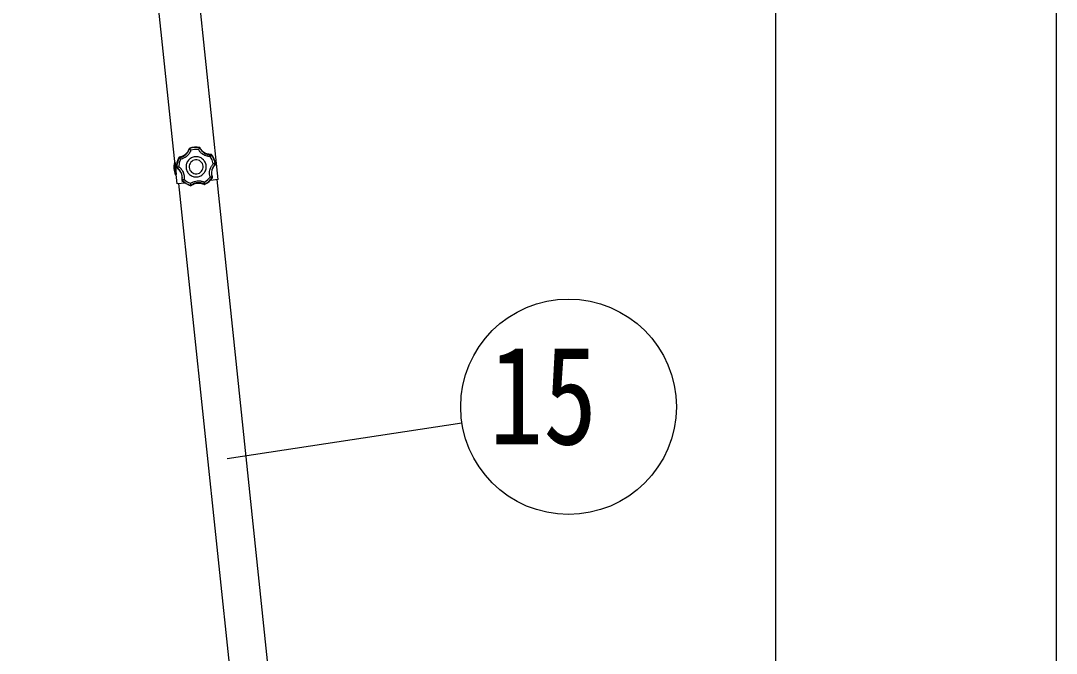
# Model space of a CAD drawing. Units: millimetres, scale not verified. Extents: x -16820 to 16820, y -11880 to 11880.
# Drawn here: x -11812 to -10705, y -5929 to -5253 of the extents above; entities that cross this region are included whole.
import ezdxf
from ezdxf.enums import TextEntityAlignment as Align

# ---------------------------------------------------------------- set-up
doc = ezdxf.new("R2010")
doc.units = ezdxf.units.MM
doc.header["$LTSCALE"] = 60
for name, color, linetype in [('0-4_YKK_13', 4, 'Continuous'), ('0-5_YKK_A1', 4, 'Continuous'), ('0-6_YKK_D', 6, 'Continuous')]:
    doc.layers.add(name, color=color, linetype=linetype)
doc.styles.add('ＭＳ ゴシック', font='')
doc.styles.get('ＭＳ ゴシック').set_extended_font_data('MS Gothic')

msp = doc.modelspace()

# ---------------------------------------------------------------- linework, layer by layer
at = {"layer": '0-4_YKK_13'}
for p, q in [((-11620.73, -5388.9), (-11620.55, -5388.56)), ((-11620.19, -5388.83), (-11620.55, -5388.56)), ((-11620.19, -5388.83), (-11620.55, -5388.56)), ((-11642.43, -5398.99), (-11642.8, -5399.25)), ((-11642.43, -5398.99), (-11642.8, -5399.25)), ((-11642.53, -5399.52), (-11642.8, -5399.25)), ((-11642.16, -5399.26), (-11642.53, -5399.52)), ((-11642.16, -5399.26), (-11642.53, -5399.52)), ((-11642.43, -5398.99), (-11642.16, -5399.26)), ((-11631.62, -5389.52), (-11631.93, -5389.86)), ((-11631.62, -5389.52), (-11631.93, -5389.86)), ((-11631.69, -5390.17), (-11631.93, -5389.86)), ((-11631.38, -5389.83), (-11631.69, -5390.17)), ((-11631.38, -5389.83), (-11631.69, -5390.17)), ((-11631.62, -5389.52), (-11631.38, -5389.83)), ((-11620.37, -5389.18), (-11620.73, -5388.9)), ((-11620.37, -5389.18), (-11620.73, -5388.9)), ((-11620.19, -5388.83), (-11620.37, -5389.18)), ((-11608.49, -5396.32), (-11608.27, -5396)), ((-11608.07, -5396.51), (-11608.49, -5396.32)), ((-11608.07, -5396.51), (-11608.49, -5396.32)), ((-11607.85, -5396.19), (-11608.27, -5396)), ((-11607.85, -5396.19), (-11608.27, -5396)), ((-11607.85, -5396.19), (-11608.07, -5396.51)), ((-11647.62, -5404.73), (-11646.9, -5404.67)), ((-11647.62, -5404.73), (-11647.05, -5411.2)), ((-11646.9, -5404.67), (-11645.77, -5417.62)), ((-11645.3, -5410.07), (-11644.94, -5409.94)), ((-11645.3, -5410.07), (-11645.08, -5410.47)), ((-11645.3, -5410.07), (-11645.08, -5410.47)), ((-11644.71, -5410.34), (-11645.08, -5410.47)), ((-11644.94, -5409.94), (-11644.71, -5410.34)), ((-11644.94, -5409.94), (-11644.71, -5410.34)), ((-11604.04, -5406.78), (-11603.89, -5406.35)), ((-11604.04, -5406.78), (-11603.89, -5406.35)), ((-11603.66, -5406.85), (-11604.04, -5406.78)), ((-11603.89, -5406.35), (-11603.51, -5406.41)), ((-11603.66, -5406.85), (-11603.51, -5406.41)), ((-11603.66, -5406.85), (-11603.51, -5406.42)), ((-11646.48, -5417.68), (-11647.05, -5411.2)), ((-11646.48, -5417.68), (-11645.77, -5417.62)), ((-11607.22, -5420.75), (-11607.16, -5420.29)), ((-11607.21, -5420.75), (-11607.16, -5420.29)), ((-11606.84, -5420.85), (-11607.21, -5420.75)), ((-11607.16, -5420.29), (-11606.79, -5420.4)), ((-11606.84, -5420.85), (-11606.79, -5420.4)), ((-11606.84, -5420.85), (-11606.79, -5420.4)), ((-11639.64, -5423.27), (-11639.3, -5423.1)), ((-11639.64, -5423.27), (-11639.51, -5423.71)), ((-11639.64, -5423.27), (-11639.51, -5423.71)), ((-11639.17, -5423.54), (-11639.51, -5423.71)), ((-11639.3, -5423.1), (-11639.16, -5423.54)), ((-11639.3, -5423.1), (-11639.17, -5423.54)), ((-11630, -5429.05), (-11629.55, -5428.96)), ((-11630, -5429.05), (-11629.55, -5428.96)), ((-11629.99, -5429.43), (-11630, -5429.05)), ((-11629.99, -5429.43), (-11629.54, -5429.34)), ((-11629.99, -5429.44), (-11629.54, -5429.34)), ((-11629.55, -5428.96), (-11629.54, -5429.34)), ((-11615.74, -5427.75), (-11615.28, -5427.76)), ((-11615.68, -5428.13), (-11615.74, -5427.75)), ((-11615.74, -5427.75), (-11615.28, -5427.76)), ((-11615.68, -5428.13), (-11615.23, -5428.14)), ((-11615.68, -5428.13), (-11615.23, -5428.14)), ((-11615.28, -5427.76), (-11615.23, -5428.14))]:
    msp.add_line(p, q, dxfattribs=at)
for points in [[(-11620.55, -5388.55), (-11623.35, -5388.24), (-11626.15, -5388.29), (-11628.92, -5388.72), (-11631.62, -5389.52)], [(-11620.55, -5388.56), (-11623.35, -5388.24), (-11626.15, -5388.29), (-11628.92, -5388.72), (-11631.62, -5389.52)], [(-11620.73, -5388.9), (-11623.42, -5388.6), (-11626.12, -5388.66), (-11628.78, -5389.07), (-11631.38, -5389.83)], [(-11642.81, -5399.24), (-11643.97, -5401.81), (-11644.78, -5404.49), (-11645.23, -5407.26), (-11645.31, -5410.07)], [(-11642.8, -5399.25), (-11643.97, -5401.81), (-11644.78, -5404.49), (-11645.23, -5407.26), (-11645.3, -5410.07)], [(-11642.53, -5399.52), (-11643.65, -5401.99), (-11644.42, -5404.57), (-11644.86, -5407.23), (-11644.94, -5409.94)], [(-11642.53, -5399.52), (-11642.52, -5399.53), (-11642.51, -5399.55), (-11642.48, -5399.58), (-11642.45, -5399.62), (-11642.42, -5399.66), (-11642.37, -5399.71), (-11642.32, -5399.77), (-11642.27, -5399.83), (-11642.21, -5399.9), (-11642.14, -5399.98), (-11642.06, -5400.07), (-11641.9, -5400.25), (-11641.73, -5400.44), (-11641.59, -5400.6), (-11641.49, -5400.7), (-11641.4, -5400.8), (-11641.3, -5400.91), (-11641.2, -5401.02), (-11641.1, -5401.12), (-11642.47, -5405.02), (-11642.95, -5409.13)], [(-11631.93, -5389.86), (-11632.12, -5390.51), (-11632.35, -5391.14), (-11632.58, -5391.68), (-11632.72, -5391.98), (-11632.87, -5392.28), (-11633.03, -5392.58), (-11633.19, -5392.87), (-11633.37, -5393.16), (-11633.98, -5394.06), (-11634.83, -5395.08), (-11635.79, -5396.01), (-11636.85, -5396.84), (-11637.98, -5397.54), (-11638.95, -5398.02), (-11639.26, -5398.15), (-11639.58, -5398.27), (-11639.89, -5398.39), (-11640.21, -5398.5), (-11640.53, -5398.59), (-11641.1, -5398.74), (-11641.76, -5398.88), (-11642.43, -5398.99)], [(-11642.16, -5399.26), (-11641.5, -5399.16), (-11640.85, -5399.02), (-11640.28, -5398.87), (-11639.96, -5398.77), (-11639.64, -5398.67), (-11639.33, -5398.55), (-11639.03, -5398.43), (-11638.72, -5398.3), (-11638.23, -5398.07), (-11637.65, -5397.77), (-11637.08, -5397.43), (-11636.78, -5397.23), (-11636.51, -5397.05), (-11636.24, -5396.85), (-11635.98, -5396.65), (-11635.72, -5396.44), (-11635.22, -5396), (-11634.31, -5395.05), (-11633.5, -5394.01), (-11632.98, -5393.21), (-11632.66, -5392.63), (-11632.37, -5392.03), (-11632.11, -5391.42), (-11631.89, -5390.8), (-11631.69, -5390.17)], [(-11642.16, -5399.26), (-11642.15, -5399.27), (-11642.14, -5399.3), (-11642.12, -5399.33), (-11642.1, -5399.37), (-11642.07, -5399.42), (-11642.04, -5399.48), (-11642.01, -5399.54), (-11641.97, -5399.62), (-11641.92, -5399.7), (-11641.87, -5399.79), (-11641.81, -5399.9), (-11641.7, -5400.1), (-11641.57, -5400.32), (-11641.47, -5400.51), (-11641.39, -5400.63), (-11641.32, -5400.75), (-11641.25, -5400.87), (-11641.17, -5401), (-11641.1, -5401.12)], [(-11631.69, -5390.17), (-11631.66, -5390.19), (-11631.58, -5390.25), (-11631.47, -5390.33), (-11631.32, -5390.44), (-11631.14, -5390.58), (-11630.94, -5390.73), (-11630.72, -5390.9), (-11630.49, -5391.08), (-11630.25, -5391.27), (-11630, -5391.47), (-11630.24, -5392.13), (-11630.51, -5392.77), (-11630.77, -5393.33), (-11630.93, -5393.64), (-11631.1, -5393.94), (-11631.27, -5394.25), (-11631.45, -5394.54), (-11631.64, -5394.84), (-11632.24, -5395.69), (-11633.14, -5396.74), (-11634.13, -5397.7), (-11634.48, -5398.01), (-11634.75, -5398.23), (-11635.02, -5398.44), (-11635.3, -5398.65), (-11635.59, -5398.84), (-11635.97, -5399.1), (-11636.56, -5399.45), (-11637.17, -5399.78), (-11637.79, -5400.08), (-11638.42, -5400.35), (-11639.07, -5400.59), (-11639.74, -5400.8), (-11640.41, -5400.98), (-11641.1, -5401.12)], [(-11613.57, -5408.27), (-11613.72, -5407.18), (-11613.97, -5406.12), (-11614.33, -5405.12), (-11614.78, -5404.16), (-11615.31, -5403.26), (-11615.93, -5402.42), (-11616.62, -5401.65), (-11617.38, -5400.94), (-11618.21, -5400.32), (-11619.09, -5399.77), (-11620.02, -5399.31), (-11621, -5398.94), (-11622.02, -5398.66), (-11623.08, -5398.49), (-11624.16, -5398.42), (-11625.26, -5398.46), (-11626.36, -5398.61), (-11627.41, -5398.87), (-11628.42, -5399.22), (-11629.37, -5399.67), (-11630.28, -5400.21), (-11631.11, -5400.82), (-11631.89, -5401.51), (-11632.59, -5402.27), (-11633.22, -5403.1), (-11633.77, -5403.98), (-11634.23, -5404.92), (-11634.6, -5405.89), (-11634.87, -5406.91), (-11635.05, -5407.97), (-11635.12, -5409.05), (-11635.08, -5410.16), (-11634.92, -5411.25), (-11634.67, -5412.3), (-11634.31, -5413.31), (-11633.86, -5414.27), (-11633.33, -5415.17), (-11632.71, -5416.01), (-11632.02, -5416.78)], [(-11631.38, -5389.83), (-11631.35, -5389.86), (-11631.29, -5389.94), (-11631.19, -5390.04), (-11631.07, -5390.18), (-11630.93, -5390.35), (-11630.76, -5390.55), (-11630.58, -5390.76), (-11630.39, -5390.99), (-11630.2, -5391.23), (-11630, -5391.47)], [(-11621.81, -5390.76), (-11625.94, -5390.66), (-11630, -5391.47)], [(-11620.73, -5388.9), (-11620.76, -5388.94), (-11620.81, -5389.02), (-11620.88, -5389.14), (-11620.98, -5389.3), (-11621.09, -5389.49), (-11621.22, -5389.71), (-11621.36, -5389.95), (-11621.51, -5390.21), (-11621.66, -5390.48), (-11621.81, -5390.76)], [(-11620.37, -5389.18), (-11620.4, -5389.21), (-11620.46, -5389.28), (-11620.56, -5389.38), (-11620.69, -5389.51), (-11620.84, -5389.68), (-11621.01, -5389.86), (-11621.2, -5390.06), (-11621.4, -5390.29), (-11621.6, -5390.52), (-11621.81, -5390.76)], [(-11608.49, -5396.32), (-11608.5, -5396.36), (-11608.53, -5396.45), (-11608.57, -5396.58), (-11608.63, -5396.76), (-11608.7, -5396.97), (-11608.79, -5397.21), (-11608.88, -5397.47), (-11608.98, -5397.75), (-11609.09, -5398.04), (-11609.2, -5398.33), (-11609.91, -5398.31), (-11610.61, -5398.25), (-11611.31, -5398.16), (-11612, -5398.03), (-11612.69, -5397.87), (-11613.69, -5397.57), (-11614.98, -5397.07), (-11616.23, -5396.44), (-11616.75, -5396.12), (-11617.05, -5395.93), (-11617.34, -5395.73), (-11617.63, -5395.53), (-11617.91, -5395.32), (-11618.25, -5395.05), (-11618.78, -5394.6), (-11619.28, -5394.12), (-11619.77, -5393.61), (-11620.23, -5393.09), (-11620.67, -5392.53), (-11621.08, -5391.96), (-11621.46, -5391.37), (-11621.81, -5390.76)], [(-11620.37, -5389.18), (-11620.07, -5389.77), (-11619.74, -5390.34), (-11619.37, -5390.9), (-11618.98, -5391.44), (-11618.56, -5391.95), (-11618.12, -5392.44), (-11617.66, -5392.91), (-11617.17, -5393.34), (-11616.83, -5393.62), (-11616.57, -5393.82), (-11616.3, -5394.02), (-11616.03, -5394.21), (-11615.75, -5394.39), (-11615.37, -5394.62), (-11614.2, -5395.22), (-11612.98, -5395.7), (-11612.03, -5395.97), (-11611.71, -5396.04), (-11611.38, -5396.11), (-11611.05, -5396.17), (-11610.73, -5396.22), (-11610.4, -5396.26), (-11609.81, -5396.31), (-11609.15, -5396.33), (-11608.49, -5396.32)], [(-11608.27, -5396), (-11608.94, -5396.01), (-11609.61, -5395.99), (-11610.19, -5395.94), (-11610.53, -5395.9), (-11610.86, -5395.85), (-11611.19, -5395.79), (-11611.52, -5395.73), (-11611.85, -5395.65), (-11612.89, -5395.35), (-11614.13, -5394.85), (-11615.31, -5394.22), (-11616.42, -5393.47), (-11617.44, -5392.61), (-11618.2, -5391.84), (-11618.42, -5391.58), (-11618.63, -5391.32), (-11618.84, -5391.06), (-11619.04, -5390.79), (-11619.23, -5390.51), (-11619.55, -5390.02), (-11619.88, -5389.44), (-11620.19, -5388.83)], [(-11608.07, -5396.51), (-11608.09, -5396.55), (-11608.14, -5396.63), (-11608.21, -5396.75), (-11608.31, -5396.91), (-11608.42, -5397.1), (-11608.56, -5397.32), (-11608.7, -5397.55), (-11608.86, -5397.81), (-11609.03, -5398.07), (-11609.2, -5398.33)], [(-11605.99, -5405.9), (-11607.18, -5401.94), (-11609.2, -5398.33)], [(-11603.89, -5406.35), (-11604.44, -5403.7), (-11605.33, -5401.15), (-11606.55, -5398.75), (-11608.07, -5396.51)], [(-11603.51, -5406.41), (-11604.07, -5403.66), (-11604.99, -5401.01), (-11606.25, -5398.51), (-11607.85, -5396.19)], [(-11603.51, -5406.41), (-11604.07, -5403.66), (-11604.99, -5401.01), (-11606.26, -5398.51), (-11607.85, -5396.19)], [(-11645.08, -5410.47), (-11644.53, -5410.85), (-11644, -5411.27), (-11643.55, -5411.65), (-11643.31, -5411.88), (-11643.07, -5412.11), (-11642.83, -5412.35), (-11642.61, -5412.6), (-11642.39, -5412.86), (-11641.72, -5413.72), (-11641.01, -5414.84), (-11640.42, -5416.05), (-11639.96, -5417.31), (-11639.65, -5418.6), (-11639.49, -5419.67), (-11639.46, -5420.01), (-11639.44, -5420.34), (-11639.43, -5420.68), (-11639.43, -5421.02), (-11639.43, -5421.35), (-11639.46, -5421.94), (-11639.54, -5422.61), (-11639.64, -5423.27)], [(-11644.94, -5409.94), (-11644.9, -5409.92), (-11644.81, -5409.88), (-11644.68, -5409.83), (-11644.51, -5409.75), (-11644.3, -5409.67), (-11644.07, -5409.57), (-11643.81, -5409.47), (-11643.53, -5409.36), (-11643.24, -5409.25), (-11642.95, -5409.13)], [(-11644.71, -5410.34), (-11644.68, -5410.31), (-11644.6, -5410.26), (-11644.49, -5410.18), (-11644.34, -5410.07), (-11644.15, -5409.94), (-11643.95, -5409.8), (-11643.72, -5409.64), (-11643.47, -5409.48), (-11643.21, -5409.31), (-11642.95, -5409.13), (-11642.4, -5409.56), (-11641.87, -5410.02), (-11641.42, -5410.44), (-11641.18, -5410.69), (-11640.94, -5410.94), (-11640.7, -5411.2), (-11640.48, -5411.46), (-11640.26, -5411.73), (-11639.64, -5412.57), (-11638.91, -5413.74), (-11638.3, -5414.98), (-11638.12, -5415.41), (-11637.99, -5415.74), (-11637.87, -5416.06), (-11637.77, -5416.39), (-11637.66, -5416.72), (-11637.54, -5417.17), (-11637.39, -5417.84), (-11637.26, -5418.51), (-11637.17, -5419.2), (-11637.11, -5419.88), (-11637.08, -5420.58), (-11637.09, -5421.28), (-11637.13, -5421.97), (-11637.2, -5422.67)], [(-11639.3, -5423.1), (-11639.19, -5422.44), (-11639.12, -5421.78), (-11639.09, -5421.19), (-11639.08, -5420.86), (-11639.09, -5420.53), (-11639.1, -5420.2), (-11639.12, -5419.87), (-11639.15, -5419.54), (-11639.21, -5419), (-11639.33, -5418.35), (-11639.47, -5417.71), (-11639.57, -5417.36), (-11639.66, -5417.04), (-11639.76, -5416.73), (-11639.88, -5416.42), (-11640, -5416.11), (-11640.26, -5415.5), (-11640.88, -5414.34), (-11641.62, -5413.25), (-11642.22, -5412.5), (-11642.67, -5412.02), (-11643.15, -5411.56), (-11643.65, -5411.13), (-11644.17, -5410.72), (-11644.71, -5410.34)], [(-11632.02, -5416.78), (-11631.26, -5417.48), (-11630.44, -5418.11), (-11629.55, -5418.66), (-11628.62, -5419.12), (-11627.64, -5419.49), (-11626.62, -5419.77), (-11625.57, -5419.94), (-11624.49, -5420.01), (-11623.38, -5419.97), (-11622.29, -5419.82), (-11621.23, -5419.56), (-11620.22, -5419.21), (-11619.27, -5418.76), (-11618.37, -5418.22), (-11617.53, -5417.61), (-11616.75, -5416.91), (-11616.05, -5416.15), (-11615.42, -5415.33), (-11614.88, -5414.45), (-11614.42, -5413.51), (-11614.05, -5412.53), (-11613.77, -5411.51), (-11613.6, -5410.46), (-11613.53, -5409.38), (-11613.57, -5408.27)], [(-11607.16, -5420.29), (-11607.21, -5420.29), (-11607.3, -5420.29), (-11607.44, -5420.29), (-11607.63, -5420.29), (-11607.85, -5420.28), (-11608.1, -5420.28), (-11608.38, -5420.27), (-11608.67, -5420.26), (-11608.98, -5420.25), (-11609.3, -5420.23), (-11609.49, -5419.55), (-11609.65, -5418.87), (-11609.78, -5418.17), (-11609.88, -5417.48), (-11609.94, -5416.78), (-11609.96, -5415.73), (-11609.88, -5414.34), (-11609.67, -5412.97), (-11609.53, -5412.37), (-11609.44, -5412.03), (-11609.34, -5411.69), (-11609.24, -5411.35), (-11609.13, -5411.02), (-11608.97, -5410.61), (-11608.71, -5409.97), (-11608.41, -5409.34), (-11608.08, -5408.72), (-11607.72, -5408.12), (-11607.33, -5407.54), (-11606.91, -5406.97), (-11606.46, -5406.42), (-11605.99, -5405.9)], [(-11604.04, -5406.78), (-11604.51, -5407.25), (-11604.96, -5407.74), (-11605.37, -5408.26), (-11605.76, -5408.8), (-11606.13, -5409.35), (-11606.45, -5409.93), (-11606.75, -5410.51), (-11607.02, -5411.11), (-11607.18, -5411.52), (-11607.29, -5411.83), (-11607.39, -5412.15), (-11607.49, -5412.47), (-11607.57, -5412.79), (-11607.67, -5413.22), (-11607.89, -5414.51), (-11607.96, -5415.82), (-11607.93, -5416.81), (-11607.9, -5417.14), (-11607.86, -5417.47), (-11607.81, -5417.8), (-11607.76, -5418.13), (-11607.69, -5418.45), (-11607.56, -5419.03), (-11607.38, -5419.66), (-11607.16, -5420.29)], [(-11606.79, -5420.4), (-11607.01, -5419.76), (-11607.2, -5419.12), (-11607.33, -5418.55), (-11607.4, -5418.22), (-11607.45, -5417.89), (-11607.5, -5417.56), (-11607.54, -5417.22), (-11607.57, -5416.89), (-11607.6, -5415.8), (-11607.51, -5414.47), (-11607.28, -5413.15), (-11606.91, -5411.86), (-11606.41, -5410.63), (-11605.9, -5409.67), (-11605.73, -5409.38), (-11605.55, -5409.1), (-11605.36, -5408.82), (-11605.16, -5408.54), (-11604.96, -5408.28), (-11604.59, -5407.82), (-11604.14, -5407.32), (-11603.66, -5406.85)], [(-11603.89, -5406.35), (-11603.93, -5406.34), (-11604.03, -5406.32), (-11604.17, -5406.28), (-11604.35, -5406.24), (-11604.57, -5406.19), (-11604.81, -5406.14), (-11605.08, -5406.08), (-11605.38, -5406.02), (-11605.68, -5405.96), (-11605.99, -5405.9)], [(-11604.04, -5406.78), (-11604.08, -5406.76), (-11604.17, -5406.72), (-11604.3, -5406.66), (-11604.46, -5406.58), (-11604.66, -5406.49), (-11604.89, -5406.38), (-11605.14, -5406.27), (-11605.42, -5406.15), (-11605.7, -5406.02), (-11605.99, -5405.9)], [(-11615.51, -5425.62), (-11612.1, -5423.27), (-11609.3, -5420.23)], [(-11615.28, -5427.76), (-11612.93, -5426.42), (-11610.79, -5424.78), (-11608.87, -5422.89), (-11607.22, -5420.75)], [(-11615.23, -5428.14), (-11612.78, -5426.76), (-11610.54, -5425.06), (-11608.56, -5423.09), (-11606.84, -5420.85)], [(-11615.23, -5428.14), (-11612.78, -5426.76), (-11610.54, -5425.06), (-11608.56, -5423.09), (-11606.84, -5420.85)], [(-11607.22, -5420.75), (-11607.26, -5420.74), (-11607.35, -5420.71), (-11607.49, -5420.68), (-11607.67, -5420.64), (-11607.89, -5420.59), (-11608.14, -5420.53), (-11608.41, -5420.46), (-11608.69, -5420.39), (-11608.99, -5420.31), (-11609.3, -5420.23)], [(-11639.51, -5423.71), (-11637.44, -5425.62), (-11635.14, -5427.22), (-11632.64, -5428.5), (-11629.99, -5429.44)], [(-11639.51, -5423.71), (-11637.44, -5425.61), (-11635.14, -5427.21), (-11632.64, -5428.49), (-11629.99, -5429.43)], [(-11639.3, -5423.1), (-11639.25, -5423.09), (-11639.16, -5423.08), (-11639.02, -5423.05), (-11638.84, -5423.02), (-11638.62, -5422.98), (-11638.37, -5422.93), (-11638.1, -5422.87), (-11637.81, -5422.81), (-11637.51, -5422.74), (-11637.2, -5422.67)], [(-11639.16, -5423.54), (-11639.12, -5423.52), (-11639.04, -5423.49), (-11638.9, -5423.43), (-11638.73, -5423.36), (-11638.53, -5423.27), (-11638.29, -5423.17), (-11638.04, -5423.06), (-11637.77, -5422.93), (-11637.49, -5422.8), (-11637.2, -5422.67)], [(-11639.16, -5423.54), (-11637.16, -5425.36), (-11634.95, -5426.9), (-11632.55, -5428.13), (-11630, -5429.05)], [(-11637.2, -5422.67), (-11633.91, -5425.18), (-11630.15, -5426.9)], [(-11629.55, -5428.96), (-11629.57, -5428.91), (-11629.59, -5428.82), (-11629.64, -5428.69), (-11629.69, -5428.51), (-11629.76, -5428.3), (-11629.83, -5428.06), (-11629.91, -5427.79), (-11629.99, -5427.51), (-11630.07, -5427.21), (-11630.15, -5426.9), (-11629.57, -5426.51), (-11628.97, -5426.15), (-11628.35, -5425.81), (-11627.72, -5425.51), (-11627.07, -5425.23), (-11626.08, -5424.88), (-11624.74, -5424.53), (-11623.36, -5424.31), (-11622.75, -5424.25), (-11622.4, -5424.23), (-11622.04, -5424.22), (-11621.69, -5424.22), (-11621.34, -5424.22), (-11620.91, -5424.24), (-11620.21, -5424.3), (-11619.52, -5424.39), (-11618.84, -5424.51), (-11618.15, -5424.67), (-11617.47, -5424.86), (-11616.81, -5425.08), (-11616.15, -5425.34), (-11615.51, -5425.62)], [(-11630, -5429.05), (-11630.01, -5429), (-11630.01, -5428.91), (-11630.03, -5428.76), (-11630.04, -5428.58), (-11630.06, -5428.36), (-11630.08, -5428.1), (-11630.1, -5427.83), (-11630.12, -5427.53), (-11630.14, -5427.22), (-11630.15, -5426.9)], [(-11615.74, -5427.75), (-11616.33, -5427.45), (-11616.94, -5427.18), (-11617.56, -5426.94), (-11618.19, -5426.73), (-11618.83, -5426.56), (-11619.48, -5426.43), (-11620.13, -5426.33), (-11620.78, -5426.26), (-11621.22, -5426.23), (-11621.55, -5426.22), (-11621.88, -5426.22), (-11622.21, -5426.23), (-11622.54, -5426.25), (-11622.98, -5426.28), (-11624.28, -5426.48), (-11625.55, -5426.82), (-11626.48, -5427.15), (-11626.79, -5427.28), (-11627.09, -5427.42), (-11627.39, -5427.57), (-11627.68, -5427.72), (-11627.97, -5427.88), (-11628.47, -5428.19), (-11629.02, -5428.56), (-11629.55, -5428.96)], [(-11629.54, -5429.34), (-11629, -5428.94), (-11628.45, -5428.56), (-11627.95, -5428.26), (-11627.66, -5428.09), (-11627.36, -5427.94), (-11627.06, -5427.79), (-11626.75, -5427.65), (-11626.44, -5427.52), (-11625.42, -5427.15), (-11624.13, -5426.83), (-11622.8, -5426.64), (-11621.46, -5426.59), (-11620.13, -5426.69), (-11619.06, -5426.87), (-11618.73, -5426.95), (-11618.41, -5427.03), (-11618.08, -5427.13), (-11617.76, -5427.23), (-11617.45, -5427.34), (-11616.9, -5427.55), (-11616.28, -5427.82), (-11615.68, -5428.13)], [(-11615.74, -5427.75), (-11615.74, -5427.7), (-11615.72, -5427.61), (-11615.7, -5427.47), (-11615.68, -5427.29), (-11615.65, -5427.07), (-11615.62, -5426.82), (-11615.59, -5426.54), (-11615.56, -5426.25), (-11615.53, -5425.94), (-11615.51, -5425.62)], [(-11615.28, -5427.76), (-11615.29, -5427.71), (-11615.29, -5427.62), (-11615.31, -5427.48), (-11615.32, -5427.29), (-11615.34, -5427.07), (-11615.37, -5426.82), (-11615.4, -5426.54), (-11615.43, -5426.25), (-11615.47, -5425.94), (-11615.51, -5425.62)]]:
    msp.add_lwpolyline(points, dxfattribs=at)
msp.add_lwpolyline([(-11616.85, -5408.56), (-11617.13, -5407.07), (-11617.69, -5405.7), (-11618.49, -5404.49), (-11619.5, -5403.47), (-11620.68, -5402.65), (-11622.01, -5402.07), (-11623.46, -5401.76), (-11624.98, -5401.74), (-11626.47, -5402.02), (-11627.83, -5402.58), (-11629.04, -5403.38), (-11630.07, -5404.39), (-11630.88, -5405.58), (-11631.46, -5406.91), (-11631.78, -5408.35), (-11631.8, -5409.87), (-11631.51, -5411.36), (-11630.95, -5412.73), (-11630.15, -5413.94), (-11629.14, -5414.96), (-11627.96, -5415.78), (-11626.63, -5416.36), (-11625.19, -5416.67), (-11623.67, -5416.69), (-11622.17, -5416.41), (-11620.81, -5415.85), (-11619.6, -5415.05), (-11618.57, -5414.04), (-11617.76, -5412.85), (-11617.18, -5411.52), (-11616.87, -5410.08)], close=True, dxfattribs=at)
msp.add_arc((-11628.21, -5409.55), 20, 166.03443, 203.96557, dxfattribs=at)
at = {"layer": '0-5_YKK_A1'}
for p, q in [((-11644.53, -5427.43), (-11811.77, -3836.19)), ((-11600.77, -5422.83), (-11768.01, -3831.59)), ((-11636.18, -5426.55), (-11644.53, -5427.43)), ((-11556.53, -6248.15), (-11642.81, -5427.25)), ((-11600.77, -5422.83), (-11609.12, -5423.7)), ((-11515.79, -6243.57), (-11602.03, -5422.96))]:
    msp.add_line(p, q, dxfattribs=at)
at = {"layer": '0-6_YKK_D'}
for p, q in [((-10705.26, -3606.11), (-10705.26, -6273.16)), ((-11005.26, -3806.93), (-11005.26, -6273.16)), ((-11591.31, -5721.01), (-11340.3, -5683.01))]:
    msp.add_line(p, q, dxfattribs=at)
msp.add_circle((-11226.39, -5665.77), 115.2, dxfattribs=at)

# ---------------------------------------------------------------- texts
at = {"layer": '0-6_YKK_D', "style": 'ＭＳ ゴシック', "width": 0.8}
msp.add_text('15', height=105.6, dxfattribs=at).set_placement((-11310.87, -5737.77), align=Align.BOTTOM_LEFT)

doc.saveas('drawing.dxf')
